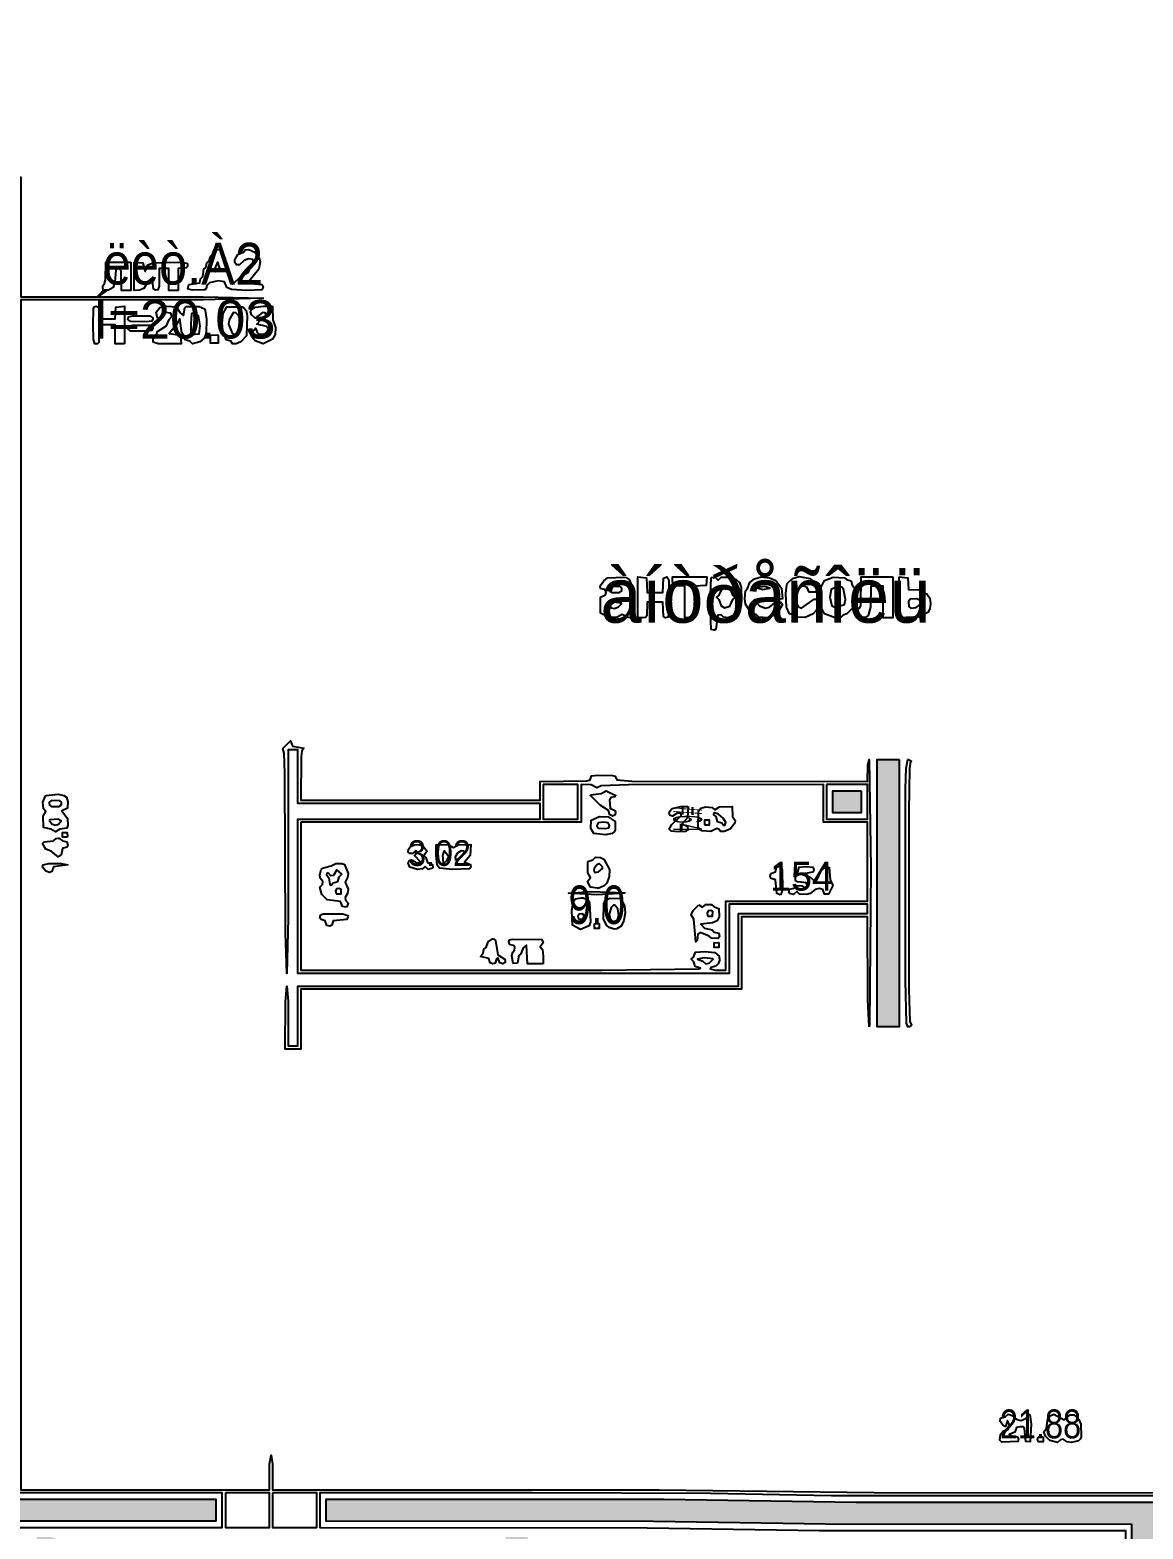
# Model space of a CAD drawing. Header units: millimetres. Extents: x 0 to 150324, y -100295 to 111760.
# Drawn here: x 42196 to 54170, y 76556 to 92684 of the extents above; entities that cross this region are included whole.
import ezdxf
from ezdxf.enums import TextEntityAlignment as Align

# ---------------------------------------------------------------- set-up
doc = ezdxf.new("R2010")
doc.units = ezdxf.units.MM
for name, color, linetype in [('A-PLAN-GRAPHICS', 7, 'Continuous'), ('A-RASTER-UNDERLAY', 8, 'Continuous'), ('A-TEXT-OCR', 3, 'Continuous'), ('A-WALLS-FILL', 9, 'Continuous'), ('A-WALLS-OUTLINE', 8, 'Continuous')]:
    doc.layers.add(name, color=color, linetype=linetype)
picture_1 = doc.add_image_def('image1.png', size_in_pixel=(2463, 3095))

msp = doc.modelspace()

# ---------------------------------------------------------------- hatches: boundary and pattern name
at = {"layer": 'A-WALLS-FILL'}
h = msp.add_hatch(color=9, dxfattribs=at)
h.paths.add_polyline_path([(50190, 13445), (50190, 13073), (49953, 13073), (49953, 13445), (50072, 13445)])
h.paths.add_polyline_path([(25840, 21302), (25840, 18220), (25603, 18220), (25603, 21302), (25722, 21302)])
h.paths.add_polyline_path([(64042, 21844), (64042, 18288), (63839, 18288), (63839, 21844), (63940, 21844)])
h.paths.add_polyline_path([(35391, 21370), (31801, 21370), (31801, 21878), (31936, 21878), (31936, 21505), (35221, 21505), (35221, 21810), (35391, 21810), (35391, 21590)])
h.paths.add_polyline_path([(57810, 21370), (54153, 21370), (54153, 21912), (54390, 21912), (54390, 21505), (57641, 21505), (57641, 21912), (57810, 21912), (57810, 21641)])
h.paths.add_polyline_path([(25840, 24181), (25840, 22487), (25603, 22487), (25603, 24181), (25722, 24181)])
h.paths.add_polyline_path([(64042, 24181), (64042, 22792), (63839, 22792), (63839, 24181), (63940, 24181)])
h.paths.add_polyline_path([(63771, 26077), (63771, 24350), (57810, 24350), (57810, 23165), (57676, 23168), (57569, 23196), (57269, 23199), (57269, 27805), (54390, 27805), (54390, 23199), (54153, 23199), (54153, 28042), (57269, 28042), (57269, 30717), (57506, 30717), (57506, 24486), (57878, 24486), (57878, 24587), (63534, 24587), (63534, 26077), (63652, 26077)])
h.paths.add_polyline_path([(25840, 26619), (26077, 26619), (26077, 24587), (31936, 24587), (31936, 23300), (31801, 23300), (31801, 24350), (25840, 24350), (25840, 25485)])
h.paths.add_polyline_path([(35323, 27838), (35323, 23300), (35086, 23300), (35086, 27601), (32241, 27601), (32241, 23300), (32139, 23300), (32139, 27838), (33731, 27838)])
h.paths.add_polyline_path([(41656, 24892), (41656, 25739), (41980, 25733), (42032, 25720), (42048, 25694), (42062, 24892), (41859, 24892)])
h.paths.add_polyline_path([(48091, 25739), (48091, 24892), (47650, 24892), (47650, 25739), (47871, 25739)])
h.paths.add_polyline_path([(36949, 25502), (36949, 25129), (35865, 25129), (35865, 25502), (36407, 25502)])
h.paths.add_polyline_path([(52900, 25129), (52900, 25502), (53786, 25499), (53959, 25477), (53980, 25403), (53983, 25129), (53442, 25129)])
h.paths.add_polyline_path([(26077, 34375), (26077, 29498), (25840, 29498), (25840, 34375), (25959, 34375)])
h.paths.add_polyline_path([(63771, 31056), (63771, 29769), (63534, 29769), (63534, 31056), (63652, 31056)])
h.paths.add_polyline_path([(32106, 30954), (32106, 30615), (26247, 30615), (26247, 30954), (29176, 30954)])
h.paths.add_polyline_path([(37050, 30954), (37050, 30615), (35797, 30615), (35797, 30954), (36424, 30954)])
h.paths.add_polyline_path([(53746, 31056), (53746, 30683), (52561, 30683), (52561, 31056), (53154, 31056)])
h.paths.add_polyline_path([(26077, 37490), (26077, 35560), (25840, 35560), (25840, 37490), (25959, 37490)])
h.paths.add_polyline_path([(63771, 37626), (63771, 36034), (63534, 36034), (63534, 37626), (63652, 37626)])
h.paths.add_polyline_path([(37016, 37050), (37016, 36678), (35865, 36678), (35865, 37050), (36441, 37050)])
h.paths.add_polyline_path([(53746, 37050), (53746, 36678), (52561, 36678), (52561, 37050), (53154, 37050)])
h.paths.add_polyline_path([(26077, 43451), (26077, 42469), (25840, 42469), (25840, 43451), (25959, 43451)])
h.paths.add_polyline_path([(63771, 43857), (63771, 42604), (63534, 42604), (63534, 43857), (63652, 43857)])
h.paths.add_polyline_path([(37016, 43011), (37016, 42672), (35865, 42672), (35865, 43011), (36441, 43011)])
h.paths.add_polyline_path([(53746, 43011), (53746, 42672), (52595, 42672), (52595, 43011), (53171, 43011)])
h.paths.add_polyline_path([(26077, 49750), (26077, 48429), (25840, 48429), (25840, 49750), (25959, 49750)])
h.paths.add_polyline_path([(37016, 49005), (37016, 48633), (35865, 48633), (35865, 49005), (36441, 49005)])
h.paths.add_polyline_path([(53746, 49005), (53746, 48633), (52595, 48633), (52595, 49005), (53171, 49005)])
h.paths.add_polyline_path([(63771, 51376), (63771, 48836), (63534, 48836), (63534, 51376), (63652, 51376)])
h.paths.add_polyline_path([(32410, 49141), (32410, 48937), (26247, 48937), (26247, 49141), (29329, 49141)])
h.paths.add_polyline_path([(26077, 52697), (26077, 51681), (25840, 51681), (25840, 52697), (25959, 52697)])
h.paths.add_polyline_path([(63534, 52764), (63537, 54342), (63545, 54655), (63566, 54816), (63568, 55169), (64956, 55169), (64956, 54932), (63771, 54932), (63771, 52764), (63652, 52764)])
h.paths.add_polyline_path([(41995, 54559), (41995, 53713), (41656, 53713), (41656, 54559), (41825, 54559)])
h.paths.add_polyline_path([(48023, 54559), (48023, 53713), (47650, 53713), (47650, 54559), (47837, 54559)])
h.paths.add_polyline_path([(37016, 54221), (35865, 54221), (35873, 54530), (35889, 54569), (35936, 54583), (37016, 54593), (37016, 54407)])
h.paths.add_polyline_path([(53746, 54593), (53746, 54221), (52595, 54221), (52595, 54593), (53171, 54593)])
h.paths.add_polyline_path([(25265, 55169), (26077, 55169), (26077, 54627), (25840, 54627), (25840, 54932), (25265, 54932), (25265, 55050)])
h.paths.add_polyline_path([(22860, 54932), (22860, 58894), (25840, 58894), (25840, 59707), (26077, 59707), (26077, 58657), (23097, 58657), (23097, 55169), (24113, 55169), (24113, 54932), (23487, 54932)])
h.paths.add_polyline_path([(63737, 59944), (63974, 59944), (63974, 58860), (66988, 58860), (66988, 54932), (66142, 54932), (66142, 55135), (66751, 55135), (66751, 58623), (63737, 58623), (63737, 59284)])
h.paths.add_polyline_path([(29159, 55440), (29159, 55338), (26247, 55338), (26247, 55440), (27703, 55440)])
h.paths.add_polyline_path([(35425, 55440), (35425, 55338), (29701, 55338), (29701, 55440), (32563, 55440)])
h.paths.add_polyline_path([(35933, 56422), (35933, 55338), (35594, 55338), (35594, 56422), (35763, 56422)])
h.paths.add_polyline_path([(35933, 57878), (35594, 57878), (35594, 76640), (26077, 76640), (26077, 74778), (25840, 74778), (25840, 76945), (25129, 76945), (25129, 77182), (26247, 77182), (26247, 76877), (35729, 76877), (35729, 76979), (35933, 76979), (35933, 76877), (40505, 76877), (40505, 76640), (35933, 76640), (35933, 67259)])
h.paths.add_polyline_path([(68512, 66853), (68851, 66853), (68851, 58454), (71696, 58454), (71696, 58318), (68851, 58318), (68851, 57980), (68758, 57988), (68749, 58081), (68512, 58081), (68512, 62467)])
h.paths.add_polyline_path([(54356, 58014), (54119, 58014), (54116, 58583), (54107, 58646), (54076, 58666), (54063, 58902), (54051, 76606), (50758, 76608), (48903, 76638), (45381, 76640), (45381, 76877), (49014, 76875), (51084, 76845), (54966, 76843), (54966, 76606), (54356, 76606), (54356, 64855), (54153, 64855), (54153, 64381), (54356, 64381), (54356, 58454), (54830, 58454), (54830, 58318), (54356, 58318), (54356, 58166)])
h.paths.add_polyline_path([(60079, 58454), (60079, 58318), (56015, 58318), (56015, 58454), (58047, 58454)])
h.paths.add_polyline_path([(63771, 58454), (63771, 58318), (60655, 58318), (60655, 58454), (62213, 58454)])
h.paths.add_polyline_path([(32512, 58488), (32512, 58386), (26247, 58386), (26247, 58488), (29379, 58488)])
h.paths.add_polyline_path([(35425, 58488), (35425, 58386), (33562, 58386), (33562, 58488), (34493, 58488)])
h.paths.add_polyline_path([(26077, 65634), (26077, 63195), (25840, 63195), (25840, 65634), (25959, 65634)])
h.paths.add_polyline_path([(63974, 64855), (63974, 63432), (63737, 63432), (63737, 64855), (63856, 64855)])
h.paths.add_polyline_path([(45381, 65871), (45381, 65634), (42672, 65634), (42672, 65871), (44027, 65871)])
h.paths.add_polyline_path([(63974, 66480), (63974, 65938), (63737, 65938), (63737, 66480), (63856, 66480)])
h.paths.add_polyline_path([(71188, 76437), (71188, 66074), (71086, 66074), (71086, 76437), (71137, 76437)])
h.paths.add_polyline_path([(26077, 71323), (26077, 69122), (25840, 69122), (25840, 71323), (25959, 71323)])
h.paths.add_polyline_path([(63974, 71730), (63974, 69935), (63737, 69935), (63737, 71730), (63856, 71730)])
h.paths.add_polyline_path([(56151, 76843), (63974, 76843), (63974, 75218), (63737, 75218), (63737, 76606), (56151, 76606), (56151, 76725)])
h.paths.add_polyline_path([(42266, 76132), (42266, 76471), (42425, 76468), (42467, 76454), (42490, 76422), (42503, 76132), (42384, 76132)])
h.paths.add_polyline_path([(47549, 76471), (47549, 76132), (47312, 76132), (47312, 76471), (47430, 76471)])
h.paths.add_polyline_path([(74337, 76843), (74337, 76606), (70477, 76606), (70477, 76843), (72407, 76843)])
h.paths.add_polyline_path([(41758, 86631), (41995, 86631), (41995, 76877), (44196, 76877), (44196, 76640), (41656, 76640), (41656, 76877), (41758, 76877), (41758, 81754)])
h.paths.add_polyline_path([(22725, 79417), (22962, 79417), (22962, 77182), (23978, 77182), (23978, 76945), (22725, 76945), (22725, 78181)])
h.paths.add_polyline_path([(23470, 78334), (23470, 78097), (23131, 78097), (23131, 78334), (23300, 78334)])
h.paths.add_polyline_path([(41588, 78334), (41588, 78097), (41283, 78097), (41283, 78334), (41436, 78334)])
h.paths.add_polyline_path([(22725, 81585), (22725, 91000), (24282, 91000), (24282, 90763), (22962, 90763), (22962, 81585), (22843, 81585)])
h.paths.add_polyline_path([(51545, 84836), (51545, 81957), (51308, 81957), (51308, 84836), (51427, 84836)])
h.paths.add_polyline_path([(19643, 84159), (19643, 82431), (19507, 82431), (19507, 84159), (19575, 84159)])
h.paths.add_polyline_path([(23436, 84497), (23436, 84260), (23131, 84260), (23131, 84497), (23283, 84497)])
h.paths.add_polyline_path([(41588, 84497), (41588, 84260), (41283, 84260), (41283, 84497), (41436, 84497)])
h.paths.add_polyline_path([(51139, 84497), (51139, 84260), (50834, 84260), (50834, 84497), (50986, 84497)])
h.paths.add_polyline_path([(35120, 91000), (41995, 91000), (41995, 88629), (41758, 88629), (41758, 90763), (35120, 90763), (35120, 90881)])
h.paths.add_polyline_path([(23470, 90593), (23470, 90289), (23131, 90289), (23131, 90593), (23300, 90593)])
h.paths.add_polyline_path([(29464, 90593), (29464, 90289), (29227, 90289), (29227, 90593), (29345, 90593)])
h.paths.add_polyline_path([(35458, 90593), (35458, 90289), (35255, 90289), (35255, 90593), (35357, 90593)])
h.paths.add_polyline_path([(38473, 90593), (38473, 90289), (38235, 90289), (38235, 90593), (38354, 90593)])
h.paths.add_polyline_path([(41588, 90593), (41588, 90289), (41250, 90289), (41250, 90593), (41419, 90593)])
h.paths.add_polyline_path([(19643, 91000), (19643, 90763), (15917, 90763), (15917, 91000), (17780, 91000)])
h.paths.add_polyline_path([(29566, 91000), (29566, 90763), (26247, 90763), (26247, 91000), (27906, 91000)])
h.paths.add_polyline_path([(33155, 91000), (33155, 90763), (31530, 90763), (31530, 91000), (32343, 91000)])
h.paths.add_polyline_path([(37863, 99941), (37863, 99703), (34578, 99703), (34578, 99941), (36220, 99941)])

# ---------------------------------------------------------------- linework, layer by layer
at = {"layer": 'A-PLAN-GRAPHICS'}
for points in [[(22623, 75218), (22623, 80501), (22321, 80503), (22217, 80518), (22321, 80533), (22623, 80535), (22623, 85818), (22623, 91101), (42096, 91101), (42096, 89814), (44060, 89813), (44704, 89797), (44060, 89782), (42096, 89781), (42096, 76979), (44772, 76979), (44773, 77255), (44789, 77351), (44804, 77255), (44806, 76979), (48966, 76976), (51276, 76947), (55541, 76945)], [(55033, 76911), (50817, 76914), (49517, 76939), (47600, 76945), (45314, 76945), (45314, 76573), (48836, 76570), (50690, 76540), (53983, 76539), (53988, 59715), (54001, 58662), (54008, 58599), (54039, 58581), (54046, 58558), (54051, 58369), (54046, 58181), (54033, 58152), (53989, 58132), (53983, 57946), (54424, 57946)]]:
    msp.add_lwpolyline(points, dxfattribs=at)
for points in [[(43893, 89901), (43904, 89944), (44023, 89964), (44032, 90008), (44056, 90033), (44067, 90109), (44089, 90129), (44099, 90177), (44123, 90197), (44133, 90245), (44155, 90261), (44178, 90318), (44233, 90321), (44260, 90307), (44269, 90265), (44293, 90240), (44305, 90163), (44326, 90138), (44336, 90066), (44360, 90037), (44375, 89950), (44472, 90037), (44545, 90077), (44574, 90145), (44602, 90176), (44592, 90214), (44547, 90220), (44500, 90203), (44450, 90157), (44419, 90156), (44401, 90182), (44400, 90211), (44431, 90270), (44493, 90294), (44510, 90320), (44549, 90321), (44615, 90292), (44660, 90237), (44673, 90188), (44658, 90111), (44535, 89960), (44689, 89944), (44704, 89916), (44689, 89890), (44525, 89882), (44365, 89891), (44312, 89914), (44287, 89975), (44220, 89984), (44127, 89964), (44100, 89935), (44092, 89898), (44074, 89887), (43948, 89883), (43896, 89895)], [(43282, 90187), (43282, 89882), (43180, 89882), (43177, 90089), (43155, 90119), (43118, 90103), (43109, 89969), (43092, 89914), (43039, 89883), (42997, 89885), (42980, 89898), (42979, 89932), (42999, 89956), (43007, 89997), (43011, 90187), (43146, 90187)], [(43889, 90169), (43890, 90139), (43875, 90124), (43790, 90119), (43790, 89882), (43688, 89882), (43688, 90119), (43586, 90119), (43585, 89928), (43573, 89887), (43545, 89883), (43525, 89895), (43509, 90018), (43466, 89982), (43422, 89903), (43373, 89883), (43315, 89882), (43315, 90187), (43409, 90178), (43434, 90085), (43465, 90156), (43522, 90178), (43787, 90186), (43884, 90174)], [(44213, 90187), (44189, 90126), (44162, 90105), (44190, 90087), (44263, 90100), (44235, 90129), (44216, 90186)], [(43214, 89306), (43112, 89306), (43112, 89510), (42943, 89510), (42937, 89323), (42924, 89308), (42893, 89309), (42878, 89355), (42875, 89510), (42880, 89683), (42888, 89705), (42909, 89713), (42939, 89693), (42943, 89577), (43112, 89577), (43120, 89703), (43214, 89713), (43214, 89510)], [(44081, 89665), (44094, 89573), (44091, 89421), (44071, 89369), (44024, 89327), (43945, 89306), (43915, 89335), (43866, 89349), (43852, 89398), (43830, 89424), (43807, 89577), (43769, 89509), (43692, 89419), (43814, 89401), (43823, 89306), (43576, 89308), (43521, 89325), (43522, 89360), (43548, 89382), (43568, 89441), (43665, 89502), (43693, 89570), (43721, 89601), (43711, 89638), (43651, 89644), (43627, 89635), (43608, 89583), (43566, 89585), (43554, 89648), (43591, 89698), (43667, 89713), (43771, 89704), (43811, 89639), (43848, 89611), (43860, 89695), (43878, 89709), (44016, 89710), (44072, 89683)], [(44498, 89696), (44522, 89665), (44532, 89611), (44524, 89392), (44464, 89327), (44414, 89308), (44375, 89309), (44355, 89335), (44306, 89349), (44293, 89398), (44273, 89421), (44264, 89527), (44273, 89632), (44314, 89707), (44480, 89705)], [(44806, 89713), (44807, 89564), (44838, 89483), (44834, 89408), (44806, 89357), (44703, 89307), (44620, 89338), (44578, 89386), (44570, 89415), (44622, 89474), (44644, 89421), (44665, 89410), (44707, 89410), (44749, 89433), (44761, 89465), (44741, 89492), (44636, 89519), (44674, 89563), (44727, 89584), (44737, 89623), (44727, 89639), (44699, 89643), (44617, 89584), (44579, 89618), (44568, 89652), (44582, 89680), (44618, 89700), (44711, 89713)], [(43519, 89577), (43507, 89552), (43445, 89544), (43282, 89546), (43248, 89569), (43254, 89598), (43299, 89610), (43485, 89608), (43518, 89586)], [(43925, 89408), (44016, 89414), (44027, 89502), (44008, 89610), (43966, 89644), (43933, 89631), (43925, 89527)], [(44410, 89411), (44457, 89452), (44469, 89531), (44444, 89610), (44412, 89641), (44387, 89645), (44338, 89567), (44332, 89518), (44370, 89422), (44400, 89409)], [(43519, 89476), (43507, 89450), (43445, 89442), (43282, 89445), (43248, 89467), (43254, 89497), (43299, 89508), (43485, 89507), (43518, 89484)], [(44221, 89400), (44221, 89315), (44137, 89315), (44137, 89400), (44216, 89403)], [(48609, 86792), (48643, 86771), (48660, 86728), (48671, 86502), (48698, 86434), (48695, 86373), (48672, 86361), (48626, 86362), (48565, 86394), (48511, 86365), (48423, 86363), (48333, 86411), (48333, 86580), (48387, 86606), (48395, 86631), (48383, 86659), (48333, 86676), (48331, 86704), (48369, 86759), (48410, 86788), (48584, 86797)], [(48734, 86360), (48734, 86800), (48829, 86789), (48836, 86631), (49005, 86631), (49011, 86785), (49048, 86800), (49068, 86769), (49072, 86477), (49060, 86368), (49031, 86360), (49011, 86375), (49005, 86529), (48836, 86529), (48832, 86379), (48818, 86363), (48785, 86360)], [(49344, 86360), (49242, 86360), (49242, 86699), (49123, 86703), (49107, 86749), (49107, 86800), (49479, 86800), (49469, 86706), (49344, 86699), (49344, 86529)], [(49530, 86796), (49571, 86794), (49598, 86766), (49631, 86797), (49724, 86797), (49794, 86772), (49829, 86738), (49848, 86687), (49851, 86548), (49843, 86475), (49823, 86452), (49812, 86406), (49708, 86360), (49658, 86367), (49630, 86392), (49594, 86389), (49575, 86239), (49555, 86225), (49525, 86234), (49513, 86512), (49525, 86790)], [(50232, 86748), (50282, 86679), (50292, 86563), (49987, 86554), (50044, 86489), (50108, 86463), (50151, 86474), (50212, 86523), (50272, 86527), (50292, 86503), (50260, 86449), (50194, 86384), (50132, 86361), (50036, 86367), (50010, 86391), (49953, 86410), (49895, 86505), (49886, 86566), (49893, 86648), (49916, 86676), (49939, 86740), (49990, 86779), (50062, 86799), (50153, 86791), (50208, 86766)], [(50342, 86727), (50398, 86782), (50472, 86803), (50586, 86781), (50642, 86737), (50665, 86674), (50650, 86636), (50579, 86635), (50555, 86685), (50521, 86699), (50478, 86692), (50439, 86656), (50426, 86606), (50438, 86522), (50462, 86479), (50496, 86462), (50631, 86561), (50658, 86561), (50668, 86536), (50684, 86530), (50705, 86682), (50744, 86761), (50835, 86797), (50960, 86791), (50979, 86771), (51029, 86758), (51042, 86709), (51062, 86687), (51071, 86561), (51059, 86477), (50985, 86402), (50943, 86389), (50922, 86367), (50857, 86360), (50742, 86401), (50711, 86468), (50674, 86495), (50655, 86438), (50621, 86404), (50535, 86363), (50441, 86367), (50418, 86389), (50368, 86402), (50335, 86475), (50326, 86621), (50337, 86716)], [(51477, 86800), (51477, 86360), (51376, 86360), (51376, 86699), (51240, 86699), (51238, 86473), (51214, 86383), (51189, 86365), (51139, 86362), (51101, 86378), (51077, 86407), (51079, 86452), (51120, 86464), (51134, 86487), (51139, 86800), (51308, 86800)], [(51545, 86800), (51639, 86790), (51647, 86665), (51762, 86660), (51793, 86634), (51845, 86619), (51876, 86570), (51884, 86512), (51876, 86455), (51855, 86415), (51790, 86389), (51776, 86371), (51545, 86360), (51545, 86580)], [(41690, 86699), (41690, 76945), (41588, 76945), (41588, 76573), (44264, 76573), (44264, 76945), (42062, 76945), (42062, 86699), (41876, 86699)], [(48430, 86673), (48433, 86645), (48458, 86633), (48537, 86633), (48563, 86650), (48563, 86679), (48545, 86695), (48458, 86697), (48431, 86679)], [(49682, 86699), (49638, 86673), (49608, 86604), (49581, 86580), (49608, 86556), (49631, 86490), (49668, 86467), (49726, 86486), (49756, 86556), (49784, 86580), (49756, 86604), (49734, 86664), (49691, 86697)], [(50021, 86682), (50078, 86665), (50156, 86679), (50100, 86698), (50022, 86684)], [(50878, 86698), (50816, 86663), (50801, 86582), (50821, 86487), (50880, 86463), (50912, 86490), (50960, 86504), (50969, 86555), (50948, 86668), (50928, 86688), (50885, 86699)], [(48562, 86517), (48468, 86529), (48442, 86523), (48430, 86503), (48446, 86468), (48485, 86461), (48528, 86476), (48561, 86511)], [(51781, 86542), (51735, 86562), (51663, 86559), (51648, 86536), (51649, 86482), (51671, 86463), (51728, 86469), (51770, 86499), (51784, 86533)], [(51223, 81957), (51208, 82253), (51206, 83143), (49852, 83143), (49852, 82364), (45110, 82364), (45110, 81720), (44941, 81720), (44943, 82227), (44958, 82398), (44973, 82235), (44975, 81754), (45077, 81754), (45077, 82398), (49818, 82398), (49818, 83177), (51206, 83177), (51206, 83278), (49716, 83278), (49716, 82533), (45077, 82533), (45077, 84193), (47684, 84193), (47684, 84362), (45077, 84362), (45077, 84938), (44975, 84938), (44973, 83127), (44958, 82533), (44944, 82970), (44937, 84685), (44929, 84903), (44915, 84954), (44997, 85037), (45021, 84978), (45143, 84957), (45122, 84926), (45115, 84866), (45110, 84396), (47684, 84396), (47684, 84599), (48188, 84604), (48223, 84617), (48238, 84658), (48300, 84666), (48463, 84664), (48491, 84654), (48509, 84616), (48671, 84603), (51206, 84599), (51208, 84773), (51223, 84836), (51240, 83667), (51227, 81972)], [(51647, 84836), (51680, 84816), (51664, 84794), (51658, 84733), (51649, 84278), (51651, 82361), (51660, 82016), (51680, 81977), (51657, 81958), (51638, 81959), (51625, 81998), (51614, 82456), (51615, 84520), (51620, 84741), (51638, 84834)], [(45110, 84159), (45110, 82567), (48353, 82568), (49390, 82581), (49410, 82589), (49352, 82609), (49338, 82659), (49310, 82687), (49335, 82707), (49355, 82761), (49455, 82770), (49563, 82759), (49610, 82719), (49614, 82673), (49599, 82637), (49573, 82611), (49521, 82596), (49514, 82581), (49571, 82568), (49682, 82567), (49682, 83312), (51206, 83312), (51206, 84159), (50732, 84159), (50732, 84565), (48633, 84561), (48340, 84551), (48294, 84531), (48232, 84562), (48125, 84565), (48125, 84159), (46617, 84159)], [(47718, 84565), (47718, 84193), (48091, 84193), (48091, 84565), (47904, 84565)], [(50766, 84565), (50766, 84193), (51206, 84193), (51206, 84565), (50986, 84565)], [(42370, 84447), (42498, 84463), (42561, 84449), (42587, 84429), (42603, 84378), (42600, 84312), (42537, 84281), (42599, 84200), (42604, 84125), (42592, 84096), (42518, 84086), (42469, 84057), (42420, 84086), (42340, 84102), (42337, 84227), (42367, 84277), (42341, 84305), (42335, 84377), (42363, 84444)], [(42401, 84370), (42405, 84342), (42429, 84330), (42508, 84330), (42535, 84348), (42535, 84376), (42517, 84392), (42429, 84394), (42403, 84376)], [(48226, 84455), (48342, 84468), (48395, 84497), (48497, 84449), (48487, 84435), (48443, 84426), (48431, 84401), (48436, 84307), (48485, 84289), (48496, 84272), (48492, 84239), (48463, 84226), (48435, 84239), (48419, 84288), (48331, 84344), (48230, 84445)], [(42404, 84181), (42431, 84142), (42466, 84127), (42503, 84141), (42533, 84175), (42505, 84192), (42406, 84185)], [(48483, 84061), (48459, 84039), (48388, 84024), (48260, 84040), (48230, 84093), (48233, 84181), (48322, 84223), (48416, 84219), (48491, 84169), (48491, 84077)], [(49276, 84328), (49268, 84209), (49208, 84138), (49268, 84116), (49274, 84076), (49249, 84060), (49174, 84057), (49092, 84063), (49073, 84087), (49101, 84135), (49200, 84233), (49203, 84254), (49159, 84258), (49107, 84226), (49082, 84234), (49073, 84253), (49078, 84279), (49106, 84308), (49199, 84328)], [(49394, 84291), (49413, 84312), (49464, 84326), (49536, 84320), (49564, 84294), (49614, 84324), (49750, 84328), (49753, 84220), (49783, 84180), (49778, 84150), (49729, 84087), (49663, 84059), (49624, 84060), (49611, 84082), (49586, 84091), (49519, 84059), (49423, 84069), (49399, 84082), (49385, 84115), (49387, 84272)], [(49553, 84257), (49548, 84238), (49574, 84220), (49589, 84167), (49639, 84154), (49655, 84128), (49671, 84126), (49682, 84156), (49654, 84204), (49602, 84248), (49559, 84260)], [(42596, 83998), (42545, 83998), (42545, 84049), (42596, 84049), (42599, 84002)], [(48294, 84117), (48313, 84095), (48390, 84092), (48422, 84101), (48429, 84125), (48417, 84152), (48362, 84159), (48307, 84152), (48294, 84125)], [(49454, 84133), (49505, 84133), (49505, 84184), (49454, 84184), (49451, 84137)], [(42334, 83934), (42348, 83950), (42449, 83960), (42479, 83984), (42508, 83989), (42546, 83960), (42592, 83950), (42604, 83915), (42592, 83893), (42544, 83877), (42531, 83807), (42498, 83786), (42423, 83847), (42366, 83871), (42333, 83929)], [(46527, 83665), (46481, 83652), (46448, 83685), (46419, 83658), (46365, 83652), (46283, 83676), (46263, 83719), (46277, 83748), (46316, 83749), (46358, 83719), (46396, 83735), (46333, 83802), (46358, 83831), (46356, 83849), (46342, 83851), (46314, 83823), (46284, 83822), (46264, 83838), (46267, 83871), (46291, 83900), (46331, 83918), (46387, 83919), (46427, 83903), (46468, 83849), (46432, 83801), (46456, 83781), (46474, 83727), (46527, 83706), (46531, 83674)], [(46567, 83922), (46703, 83918), (46753, 83888), (46803, 83918), (46939, 83922), (46931, 83803), (46871, 83732), (46934, 83706), (46939, 83676), (46925, 83659), (46740, 83652), (46602, 83667), (46578, 83699), (46567, 83811)], [(42329, 83685), (42339, 83703), (42398, 83716), (42533, 83717), (42604, 83701), (42450, 83679), (42430, 83631), (42407, 83618), (42365, 83632), (42333, 83673)], [(45602, 83247), (45559, 83253), (45537, 83306), (45394, 83325), (45334, 83383), (45314, 83461), (45342, 83491), (45347, 83521), (45319, 83558), (45314, 83594), (45330, 83651), (45354, 83671), (45436, 83690), (45486, 83717), (45556, 83716), (45581, 83704), (45618, 83608), (45613, 83564), (45585, 83515), (45618, 83439), (45613, 83395), (45585, 83351), (45590, 83322), (45618, 83289), (45606, 83250)], [(46647, 83721), (46682, 83747), (46702, 83786), (46650, 83853), (46635, 83807), (46642, 83723)], [(46867, 83848), (46834, 83853), (46795, 83829), (46771, 83789), (46775, 83757), (46819, 83777), (46870, 83843)], [(48296, 83449), (48225, 83462), (48192, 83522), (48226, 83566), (48196, 83616), (48198, 83738), (48250, 83757), (48279, 83784), (48335, 83780), (48371, 83762), (48432, 83650), (48426, 83576), (48400, 83505), (48372, 83476), (48316, 83452)], [(48318, 83714), (48293, 83703), (48265, 83664), (48260, 83639), (48274, 83620), (48313, 83625), (48355, 83661), (48355, 83679), (48322, 83712)], [(45547, 83606), (45498, 83649), (45461, 83586), (45432, 83584), (45403, 83614), (45388, 83610), (45384, 83595), (45411, 83561), (45422, 83491), (45437, 83482), (45456, 83508), (45508, 83523), (45523, 83573), (45549, 83602)], [(50267, 83380), (50230, 83395), (50215, 83540), (50169, 83554), (50157, 83576), (50165, 83608), (50216, 83625), (50227, 83668), (50246, 83683), (50279, 83678), (50289, 83647), (50291, 83437), (50274, 83382)], [(50361, 83403), (50368, 83439), (50418, 83452), (50444, 83478), (50501, 83476), (50543, 83448), (50560, 83463), (50550, 83509), (50452, 83517), (50430, 83534), (50431, 83596), (50456, 83627), (50470, 83675), (50546, 83685), (50622, 83675), (50630, 83643), (50618, 83623), (50495, 83600), (50590, 83570), (50651, 83515), (50715, 83651), (50763, 83683), (50792, 83674), (50805, 83540), (50834, 83481), (50788, 83385), (50744, 83385), (50726, 83437), (50685, 83447), (50644, 83438), (50588, 83394), (50550, 83382), (50474, 83385), (50444, 83414), (50411, 83381), (50366, 83394)], [(45491, 83388), (45542, 83388), (45545, 83435), (45523, 83447), (45495, 83442), (45483, 83420), (45488, 83392)], [(48599, 83397), (48294, 83380), (47989, 83397), (48239, 83413), (48595, 83400)], [(48148, 83345), (48196, 83326), (48214, 83294), (48225, 83090), (48213, 83047), (48119, 83007), (48032, 83053), (48024, 83210), (48042, 83312), (48066, 83335), (48125, 83346)], [(48482, 83008), (48427, 83027), (48400, 83050), (48366, 83117), (48369, 83283), (48385, 83317), (48434, 83342), (48551, 83340), (48592, 83260), (48599, 83184), (48586, 83102), (48554, 83043), (48508, 83012)], [(48473, 83266), (48447, 83242), (48428, 83171), (48437, 83121), (48478, 83077), (48515, 83110), (48529, 83158), (48521, 83230), (48489, 83266)], [(49393, 83270), (49429, 83245), (49467, 83274), (49526, 83276), (49557, 83249), (49608, 83232), (49611, 83141), (49587, 83099), (49538, 83078), (49411, 83065), (49454, 83021), (49534, 83002), (49557, 82978), (49606, 82965), (49614, 82932), (49599, 82910), (49528, 82911), (49503, 82934), (49404, 82973), (49382, 82957), (49373, 82887), (49358, 82873), (49337, 83118), (49310, 83164), (49331, 83212), (49387, 83267)], [(45618, 83151), (45604, 83115), (45458, 83100), (45444, 83053), (45422, 83041), (45390, 83050), (45373, 83100), (45330, 83112), (45315, 83130), (45320, 83164), (45351, 83174), (45561, 83175), (45616, 83158)], [(48099, 83117), (48150, 83117), (48153, 83164), (48131, 83176), (48103, 83171), (48091, 83149), (48096, 83121)], [(48319, 83066), (48319, 83016), (48268, 83016), (48268, 83066), (48316, 83070)], [(49488, 83151), (49538, 83151), (49542, 83198), (49520, 83210), (49491, 83205), (49480, 83183), (49485, 83155)], [(47184, 82906), (47204, 82889), (47230, 82735), (47309, 82684), (47309, 82651), (47284, 82635), (47249, 82647), (47230, 82702), (47215, 82692), (47202, 82643), (47170, 82635), (47148, 82647), (47132, 82695), (47041, 82717), (47070, 82746), (47080, 82794), (47104, 82812), (47125, 82872), (47173, 82904)], [(47718, 82635), (47549, 82635), (47539, 82838), (47503, 82810), (47476, 82744), (47454, 82726), (47440, 82645), (47394, 82639), (47380, 82724), (47389, 82763), (47410, 82784), (47412, 82816), (47397, 82835), (47354, 82846), (47346, 82872), (47353, 82893), (47391, 82903), (47702, 82898), (47717, 82862), (47684, 82821), (47710, 82790), (47718, 82718)], [(49606, 82863), (49606, 82812), (49555, 82812), (49555, 82863), (49602, 82866)], [(49544, 82691), (49449, 82702), (49378, 82685), (49435, 82664), (49465, 82635), (49504, 82645), (49544, 82685)], [(52953, 77787), (52967, 77682), (52955, 77493), (52909, 77496), (52896, 77637), (52882, 77654), (52849, 77656), (52809, 77649), (52790, 77597), (52731, 77574), (52745, 77560), (52821, 77548), (52832, 77521), (52822, 77496), (52652, 77490), (52630, 77510), (52637, 77572), (52670, 77612), (52721, 77630), (52730, 77681), (52711, 77724), (52691, 77660), (52670, 77665), (52632, 77713), (52636, 77748), (52687, 77763), (52719, 77792), (52763, 77776), (52811, 77734), (52856, 77724), (52901, 77742), (52946, 77788)], [(53496, 77527), (53474, 77504), (53402, 77487), (53352, 77492), (53312, 77521), (53282, 77516), (53251, 77487), (53169, 77508), (53121, 77555), (53103, 77602), (53132, 77640), (53147, 77742), (53170, 77775), (53210, 77791), (53321, 77729), (53387, 77784), (53428, 77783), (53481, 77733), (53501, 77685), (53504, 77548)], [(53094, 77546), (53094, 77495), (53047, 77492), (53036, 77514), (53041, 77542), (53063, 77554), (53091, 77549)], [(44298, 76945), (44298, 76573), (44772, 76573), (44772, 76945), (44535, 76945)], [(44806, 76945), (44806, 76573), (45280, 76573), (45280, 76945), (45043, 76945)]]:
    msp.add_lwpolyline(points, close=True, dxfattribs=at)
at = {"layer": 'A-WALLS-OUTLINE', "color": 8}
for points in [[(41758, 86631), (41995, 86631), (41995, 76877), (44196, 76877), (44196, 76640), (41656, 76640), (41656, 76877), (41758, 76877), (41758, 81754)], [(51545, 84836), (51545, 81957), (51308, 81957), (51308, 84836), (51427, 84836)], [(51139, 84497), (51139, 84260), (50834, 84260), (50834, 84497), (50986, 84497)]]:
    msp.add_lwpolyline(points, close=True, dxfattribs=at)
msp.add_lwpolyline([(54356, 58014), (54119, 58014), (54116, 58583), (54107, 58646), (54076, 58666), (54063, 58902), (54051, 76606), (50758, 76608), (48903, 76638), (45381, 76640), (45381, 76877), (49014, 76875), (51084, 76845), (54966, 76843)], dxfattribs=at)

# ---------------------------------------------------------------- texts
at = {"layer": 'A-TEXT-OCR'}
for s, height, p, p2 in [('ëèò.À2', 449.1, (42979, 89945), (44704, 89945)), ('Í=20.03', 415.2, (42875, 89364), (44838, 89364)), ('àíòðåñîëü', 589.8, (48331, 86307), (51884, 86307)), ('3.02', 276.4, (46263, 83690), (46939, 83690)), ('154', 310.9, (50157, 83424), (50834, 83424)), ('9.0', 414.1, (47989, 83065), (48599, 83065)), ('21.88', 310.9, (52630, 77531), (53504, 77531))]:
    msp.add_text(s, height=height, dxfattribs=at).set_placement(p, p2, align=Align.FIT)
msp.add_text('#64', height=310.9, rotation=270, dxfattribs=at).set_placement((49116, 84328), (49116, 84057), align=Align.FIT)

# ---------------------------------------------------------------- pictures from other files: only their frames are drawn
at = {"layer": 'A-RASTER-UNDERLAY'}
image = msp.add_image(picture_1, insert=(2946, 3488), size_in_units=(83414, 104817), dxfattribs=at)
image.dxf.flags = 9

doc.saveas('drawing.dxf')
